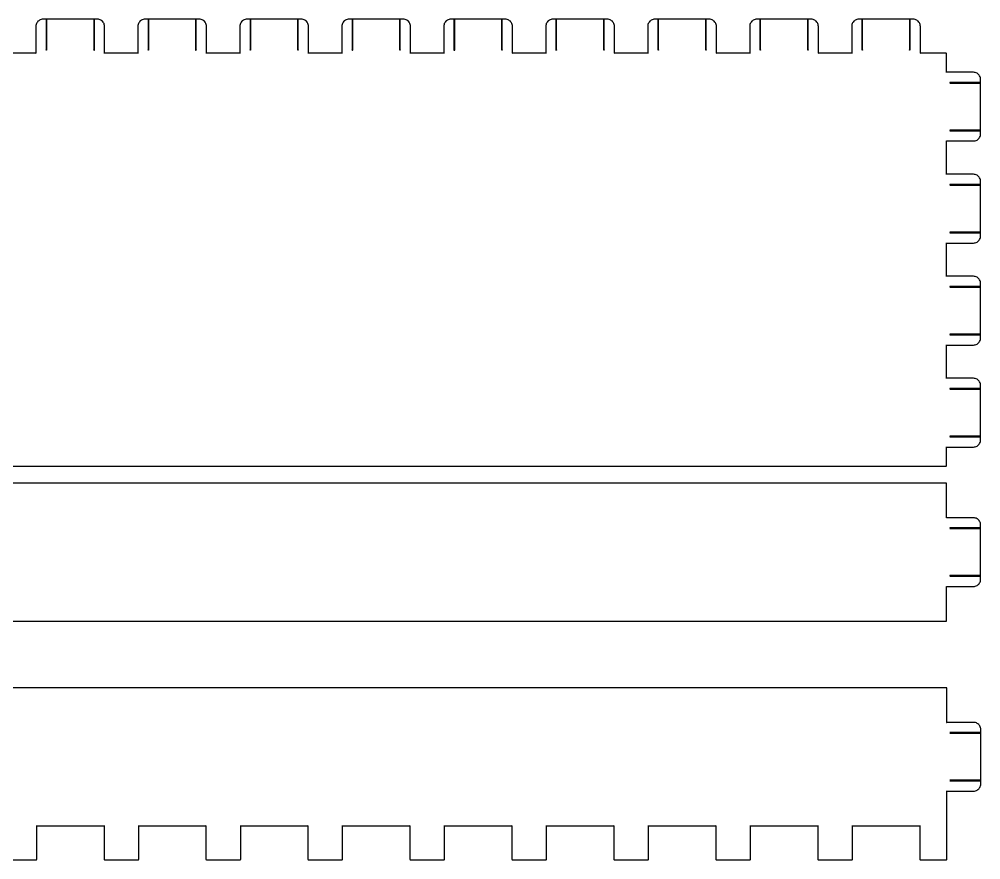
# Model space of a CAD drawing. Extents: x 10 to 570, y 947 to 1967.
# Drawn here: x 290.3 to 570.3, y 946.9 to 1191.6 of the extents above; entities that cross this region are included whole.
import ezdxf

# ---------------------------------------------------------------- set-up
doc = ezdxf.new("R2010")
doc.units = 0
doc.layers.add('Layer_1', color=7, linetype='CONTINUOUS')

msp = doc.modelspace()

# ---------------------------------------------------------------- linework, layer by layer
at = {"layer": 'Layer_1', "color": 7}
for points in [[(298.22, 1191.614096), (297.23, 1191.614096)], [(298.12, 1191.514094), (298.12, 1182.603916), (298.133, 1182.653917), (298.17, 1182.689918), (298.22, 1182.703918), (298.27, 1182.689918), (298.307, 1182.653917), (298.32, 1182.603916), (298.32, 1191.514094)], [(312.08, 1191.614096), (298.22, 1191.614096)], [(311.98, 1191.514094), (311.98, 1182.603916), (311.993, 1182.653917), (312.03, 1182.689918), (312.08, 1182.703918), (312.13, 1182.689918), (312.167, 1182.653917), (312.18, 1182.603916), (312.18, 1191.514094)], [(313.07, 1191.614096), (312.08, 1191.614096)], [(327.92, 1191.614096), (326.93, 1191.614096)], [(327.82, 1191.514094), (327.82, 1182.603916), (327.833, 1182.653917), (327.87, 1182.689918), (327.92, 1182.703918), (327.97, 1182.689918), (328.007, 1182.653917), (328.02, 1182.603916), (328.02, 1191.514094)], [(341.78, 1191.614096), (327.92, 1191.614096)], [(341.68, 1191.514094), (341.68, 1182.603916), (341.693, 1182.653917), (341.73, 1182.689918), (341.78, 1182.703918), (341.83, 1182.689918), (341.867, 1182.653917), (341.88, 1182.603916), (341.88, 1191.514094)], [(342.77, 1191.614096), (341.78, 1191.614096)], [(357.62, 1191.614096), (356.63, 1191.614096)], [(357.52, 1191.514094), (357.52, 1182.603916), (357.533, 1182.653917), (357.57, 1182.689918), (357.62, 1182.703918), (357.67, 1182.689918), (357.707, 1182.653917), (357.72, 1182.603916), (357.72, 1191.514094)], [(371.48, 1191.614096), (357.62, 1191.614096)], [(371.38, 1191.514094), (371.38, 1182.603916), (371.393, 1182.653917), (371.43, 1182.689918), (371.48, 1182.703918), (371.53, 1182.689918), (371.567, 1182.653917), (371.58, 1182.603916), (371.58, 1191.514094)], [(372.47, 1191.614096), (371.48, 1191.614096)], [(387.32, 1191.614096), (386.33, 1191.614096)], [(387.22, 1191.514094), (387.22, 1182.603916), (387.233, 1182.653917), (387.27, 1182.689918), (387.32, 1182.703918), (387.37, 1182.689918), (387.407, 1182.653917), (387.42, 1182.603916), (387.42, 1191.514094)], [(401.18, 1191.614096), (387.32, 1191.614096)], [(401.08, 1191.514094), (401.08, 1182.603916), (401.093, 1182.653917), (401.13, 1182.689918), (401.18, 1182.703918), (401.23, 1182.689918), (401.267, 1182.653917), (401.28, 1182.603916), (401.28, 1191.514094)], [(402.17, 1191.614096), (401.18, 1191.614096)], [(417.02, 1191.614096), (416.03, 1191.614096)], [(416.92, 1191.514094), (416.92, 1182.603916), (416.933, 1182.653917), (416.97, 1182.689918), (417.02, 1182.703918), (417.07, 1182.689918), (417.107, 1182.653917), (417.12, 1182.603916), (417.12, 1191.514094)], [(430.88, 1191.614096), (417.02, 1191.614096)], [(430.78, 1191.514094), (430.78, 1182.603916), (430.793, 1182.653917), (430.83, 1182.689918), (430.88, 1182.703918), (430.93, 1182.689918), (430.967, 1182.653917), (430.98, 1182.603916), (430.98, 1191.514094)], [(431.87, 1191.614096), (430.88, 1191.614096)], [(446.72, 1191.614096), (445.73, 1191.614096)], [(446.62, 1191.514094), (446.62, 1182.603916), (446.633, 1182.653917), (446.67, 1182.689918), (446.72, 1182.703918), (446.77, 1182.689918), (446.807, 1182.653917), (446.82, 1182.603916), (446.82, 1191.514094)], [(460.58, 1191.614096), (446.72, 1191.614096)], [(460.48, 1191.514094), (460.48, 1182.603916), (460.493, 1182.653917), (460.53, 1182.689918), (460.58, 1182.703918), (460.63, 1182.689918), (460.667, 1182.653917), (460.68, 1182.603916), (460.68, 1191.514094)], [(461.57, 1191.614096), (460.58, 1191.614096)], [(476.42, 1191.614096), (475.43, 1191.614096)], [(476.32, 1191.514094), (476.32, 1182.603916), (476.333, 1182.653917), (476.37, 1182.689918), (476.42, 1182.703918), (476.47, 1182.689918), (476.507, 1182.653917), (476.52, 1182.603916), (476.52, 1191.514094)], [(490.28, 1191.614096), (476.42, 1191.614096)], [(490.18, 1191.514094), (490.18, 1182.603916), (490.193, 1182.653917), (490.23, 1182.689918), (490.28, 1182.703918), (490.33, 1182.689918), (490.367, 1182.653917), (490.38, 1182.603916), (490.38, 1191.514094)], [(491.27, 1191.614096), (490.28, 1191.614096)], [(506.12, 1191.614096), (505.13, 1191.614096)], [(506.02, 1191.514094), (506.02, 1182.603916), (506.033, 1182.653917), (506.07, 1182.689918), (506.12, 1182.703918), (506.17, 1182.689918), (506.207, 1182.653917), (506.22, 1182.603916), (506.22, 1191.514094)], [(519.98, 1191.614096), (506.12, 1191.614096)], [(519.88, 1191.514094), (519.88, 1182.603916), (519.893, 1182.653917), (519.93, 1182.689918), (519.98, 1182.703918), (520.03, 1182.689918), (520.067, 1182.653917), (520.08, 1182.603916), (520.08, 1191.514094)], [(520.97, 1191.614096), (519.98, 1191.614096)], [(535.82, 1191.614096), (534.83, 1191.614096)], [(535.72, 1191.514094), (535.72, 1182.603916), (535.733, 1182.653917), (535.77, 1182.689918), (535.82, 1182.703918), (535.87, 1182.689918), (535.907, 1182.653917), (535.92, 1182.603916), (535.92, 1191.514094)], [(549.68, 1191.614096), (535.82, 1191.614096)], [(549.58, 1191.514094), (549.58, 1182.603916), (549.593, 1182.653917), (549.63, 1182.689918), (549.68, 1182.703918), (549.73, 1182.689918), (549.767, 1182.653917), (549.78, 1182.603916), (549.78, 1191.514094)], [(550.67, 1191.614096), (549.68, 1191.614096)], [(295.15, 1189.534054), (295.15, 1181.713898), (285.45, 1181.713898), (285.45, 1189.534054)], [(324.85, 1189.534054), (324.85, 1181.713898), (315.15, 1181.713898), (315.15, 1189.534054)], [(354.55, 1189.534054), (354.55, 1181.713898), (344.85, 1181.713898), (344.85, 1189.534054)], [(384.25, 1189.534054), (384.25, 1181.713898), (374.55, 1181.713898), (374.55, 1189.534054)], [(413.95, 1189.534054), (413.95, 1181.713898), (404.25, 1181.713898), (404.25, 1189.534054)], [(443.65, 1189.534054), (443.65, 1181.713898), (433.95, 1181.713898), (433.95, 1189.534054)], [(473.35, 1189.534054), (473.35, 1181.713898), (463.65, 1181.713898), (463.65, 1189.534054)], [(503.05, 1189.534054), (503.05, 1181.713898), (493.35, 1181.713898), (493.35, 1189.534054)], [(532.75, 1189.534054), (532.75, 1181.713898), (523.05, 1181.713898), (523.05, 1189.534054)], [(560.3, 1181.713898), (552.75, 1181.713898), (552.75, 1189.534054)], [(568.22, 1176.163787), (560.4, 1176.163787), (560.4, 1181.613896)], [(570.3, 1173.093726), (570.3, 1174.083745)], [(570.2, 1173.193728), (561.29, 1173.193728), (561.34, 1173.179727), (561.377, 1173.143727), (561.39, 1173.093726), (561.377, 1173.043725), (561.34, 1173.006724), (561.29, 1172.993724), (570.2, 1172.993724)], [(570.3, 1159.233448), (570.3, 1173.093726)], [(570.2, 1159.33345), (561.29, 1159.33345), (561.34, 1159.31945), (561.377, 1159.283449), (561.39, 1159.233448), (561.377, 1159.183447), (561.34, 1159.146447), (561.29, 1159.133446), (570.2, 1159.133446)], [(570.3, 1158.243429), (570.3, 1159.233448)], [(568.22, 1146.463193), (560.4, 1146.463193), (560.4, 1156.163387), (568.22, 1156.163387)], [(570.2, 1143.493134), (561.29, 1143.493134), (561.34, 1143.479133), (561.377, 1143.443133), (561.39, 1143.393132), (561.377, 1143.343131), (561.34, 1143.30613), (561.29, 1143.29313), (570.2, 1143.29313)], [(570.3, 1143.393132), (570.3, 1144.383151)], [(570.3, 1129.532854), (570.3, 1143.393132)], [(570.2, 1129.632856), (561.29, 1129.632856), (561.34, 1129.618856), (561.377, 1129.582855), (561.39, 1129.532854), (561.377, 1129.482853), (561.34, 1129.445853), (561.29, 1129.432852), (570.2, 1129.432852)], [(570.3, 1128.542835), (570.3, 1129.532854)], [(568.22, 1116.762599), (560.4, 1116.762599), (560.4, 1126.462793), (568.22, 1126.462793)], [(570.3, 1113.692538), (570.3, 1114.682557)], [(570.2, 1113.79254), (561.29, 1113.79254), (561.34, 1113.778539), (561.377, 1113.742539), (561.39, 1113.692538), (561.377, 1113.642537), (561.34, 1113.605536), (561.29, 1113.592536), (570.2, 1113.592536)], [(570.3, 1099.83226), (570.3, 1113.692538)], [(570.2, 1099.932262), (561.29, 1099.932262), (561.34, 1099.918262), (561.377, 1099.882261), (561.39, 1099.83226), (561.377, 1099.782259), (561.34, 1099.745259), (561.29, 1099.732258), (570.2, 1099.732258)], [(570.3, 1098.842241), (570.3, 1099.83226)], [(568.22, 1087.062005), (560.4, 1087.062005), (560.4, 1096.762199), (568.22, 1096.762199)], [(570.2, 1084.091946), (561.29, 1084.091946), (561.34, 1084.077945), (561.377, 1084.041945), (561.39, 1083.991944), (561.377, 1083.941943), (561.34, 1083.904942), (561.29, 1083.891942), (570.2, 1083.891942)], [(570.3, 1083.991944), (570.3, 1084.981963)], [(570.3, 1070.131666), (570.3, 1083.991944)], [(570.2, 1070.231668), (561.29, 1070.231668), (561.34, 1070.217668), (561.377, 1070.181667), (561.39, 1070.131666), (561.377, 1070.081665), (561.34, 1070.044665), (561.29, 1070.031664), (570.2, 1070.031664)], [(570.3, 1069.141647), (570.3, 1070.131666)], [(560.4, 1061.611496), (560.4, 1067.061605), (568.22, 1067.061605)], [(20.3, 1061.511494), (560.3, 1061.511494)], [(560.3, 1056.561395), (20.3, 1056.561395)], [(568.22, 1046.461193), (560.4, 1046.461193), (560.4, 1056.461393)], [(570.2, 1043.491134), (561.29, 1043.491134), (561.34, 1043.477133), (561.377, 1043.441133), (561.39, 1043.391132), (561.377, 1043.341131), (561.34, 1043.30413), (561.29, 1043.29113), (570.2, 1043.29113)], [(570.3, 1043.391132), (570.3, 1044.381151)], [(570.3, 1029.530854), (570.3, 1043.391132)], [(570.2, 1029.630856), (561.29, 1029.630856), (561.34, 1029.616856), (561.377, 1029.580855), (561.39, 1029.530854), (561.377, 1029.480853), (561.34, 1029.443853), (561.29, 1029.430852), (570.2, 1029.430852)], [(570.3, 1028.540835), (570.3, 1029.530854)], [(560.4, 1016.460593), (560.4, 1026.460793), (568.22, 1026.460793)], [(20.3, 1016.360591), (560.3, 1016.360591)], [(560.343163, 996.988556), (20.343163, 996.988556)], [(568.263163, 986.888354), (560.443163, 986.888354), (560.443163, 996.888554)], [(570.243163, 983.918294), (561.333163, 983.918294), (561.383163, 983.905294), (561.420163, 983.868293), (561.433163, 983.818292), (561.420163, 983.768291), (561.383163, 983.73229), (561.333163, 983.71829), (570.243163, 983.71829)], [(570.343163, 983.818292), (570.343163, 984.808312)], [(570.343163, 969.958015), (570.343163, 983.818292)], [(570.243163, 970.058017), (561.333163, 970.058017), (561.383163, 970.045017), (561.420163, 970.008016), (561.433163, 969.958015), (561.420163, 969.908014), (561.383163, 969.872013), (561.333163, 969.858013), (570.243163, 969.858013)], [(570.343163, 968.967995), (570.343163, 969.958015)], [(560.443163, 946.987556), (560.443163, 956.887754), (560.443163, 966.887954), (568.263163, 966.887954)], [(295.393163, 946.987556), (295.393163, 956.787752), (314.993163, 956.787752), (314.993163, 946.987556)], [(325.093163, 946.987556), (325.093163, 956.787752), (344.693163, 956.787752), (344.693163, 946.987556)], [(354.793163, 946.987556), (354.793163, 956.787752), (374.393163, 956.787752), (374.393163, 946.987556)], [(384.493163, 946.987556), (384.493163, 956.787752), (404.093163, 956.787752), (404.093163, 946.987556)], [(414.193163, 946.987556), (414.193163, 956.787752), (433.793163, 956.787752), (433.793163, 946.987556)], [(443.893163, 946.987556), (443.893163, 956.787752), (463.493163, 956.787752), (463.493163, 946.987556)], [(473.593163, 946.987556), (473.593163, 956.787752), (493.193163, 956.787752), (493.193163, 946.987556)], [(503.293163, 946.987556), (503.293163, 956.787752), (522.893163, 956.787752), (522.893163, 946.987556)], [(532.993163, 946.987556), (532.993163, 956.787752), (552.593163, 956.787752), (552.593163, 946.987556)], [(285.393163, 946.887554), (295.293163, 946.887554)], [(315.093163, 946.887554), (324.993163, 946.887554)], [(344.793163, 946.887554), (354.693163, 946.887554)], [(374.493163, 946.887554), (384.393163, 946.887554)], [(404.193163, 946.887554), (414.093163, 946.887554)], [(433.893163, 946.887554), (443.793163, 946.887554)], [(463.593163, 946.887554), (473.493163, 946.887554)], [(493.293163, 946.887554), (503.193163, 946.887554)], [(522.993163, 946.887554), (532.893163, 946.887554)], [(552.693163, 946.887554), (560.343163, 946.887554)]]:
    msp.add_lwpolyline(points, dxfattribs=at)
for points in [[(295.429, 1190.574075), (295.246, 1190.257069), (295.15, 1189.899062), (295.15, 1189.534054)], [(296.19, 1191.335091), (295.874, 1191.152087), (295.611, 1190.890082), (295.429, 1190.574075)], [(297.23, 1191.614096), (296.865, 1191.614096), (296.506, 1191.518094), (296.19, 1191.335091)], [(298.22, 1191.614096), (298.165, 1191.614096), (298.12, 1191.569095), (298.12, 1191.514094)], [(298.32, 1191.514094), (298.32, 1191.569095), (298.275, 1191.614096), (298.22, 1191.614096)], [(312.08, 1191.614096), (312.025, 1191.614096), (311.98, 1191.569095), (311.98, 1191.514094)], [(312.18, 1191.514094), (312.18, 1191.569095), (312.135, 1191.614096), (312.08, 1191.614096)], [(314.11, 1191.335091), (313.794, 1191.518094), (313.435, 1191.614096), (313.07, 1191.614096)], [(314.871, 1190.574075), (314.689, 1190.890082), (314.426, 1191.152087), (314.11, 1191.335091)], [(315.15, 1189.534054), (315.15, 1189.899062), (315.054, 1190.257069), (314.871, 1190.574075)], [(325.129, 1190.574075), (324.946, 1190.257069), (324.85, 1189.899062), (324.85, 1189.534054)], [(325.89, 1191.335091), (325.574, 1191.152087), (325.311, 1190.890082), (325.129, 1190.574075)], [(326.93, 1191.614096), (326.565, 1191.614096), (326.206, 1191.518094), (325.89, 1191.335091)], [(327.92, 1191.614096), (327.865, 1191.614096), (327.82, 1191.569095), (327.82, 1191.514094)], [(328.02, 1191.514094), (328.02, 1191.569095), (327.975, 1191.614096), (327.92, 1191.614096)], [(341.78, 1191.614096), (341.725, 1191.614096), (341.68, 1191.569095), (341.68, 1191.514094)], [(341.88, 1191.514094), (341.88, 1191.569095), (341.835, 1191.614096), (341.78, 1191.614096)], [(343.81, 1191.335091), (343.494, 1191.518094), (343.135, 1191.614096), (342.77, 1191.614096)], [(344.571, 1190.574075), (344.389, 1190.890082), (344.126, 1191.152087), (343.81, 1191.335091)], [(344.85, 1189.534054), (344.85, 1189.899062), (344.754, 1190.257069), (344.571, 1190.574075)], [(354.829, 1190.574075), (354.646, 1190.257069), (354.55, 1189.899062), (354.55, 1189.534054)], [(355.59, 1191.335091), (355.274, 1191.152087), (355.011, 1190.890082), (354.829, 1190.574075)], [(356.63, 1191.614096), (356.265, 1191.614096), (355.906, 1191.518094), (355.59, 1191.335091)], [(357.62, 1191.614096), (357.565, 1191.614096), (357.52, 1191.569095), (357.52, 1191.514094)], [(357.72, 1191.514094), (357.72, 1191.569095), (357.675, 1191.614096), (357.62, 1191.614096)], [(371.48, 1191.614096), (371.425, 1191.614096), (371.38, 1191.569095), (371.38, 1191.514094)], [(371.58, 1191.514094), (371.58, 1191.569095), (371.535, 1191.614096), (371.48, 1191.614096)], [(373.51, 1191.335091), (373.194, 1191.518094), (372.835, 1191.614096), (372.47, 1191.614096)], [(374.271, 1190.574075), (374.089, 1190.890082), (373.826, 1191.152087), (373.51, 1191.335091)], [(374.55, 1189.534054), (374.55, 1189.899062), (374.454, 1190.257069), (374.271, 1190.574075)], [(384.529, 1190.574075), (384.346, 1190.257069), (384.25, 1189.899062), (384.25, 1189.534054)], [(385.29, 1191.335091), (384.974, 1191.152087), (384.711, 1190.890082), (384.529, 1190.574075)], [(386.33, 1191.614096), (385.965, 1191.614096), (385.606, 1191.518094), (385.29, 1191.335091)], [(387.32, 1191.614096), (387.265, 1191.614096), (387.22, 1191.569095), (387.22, 1191.514094)], [(387.42, 1191.514094), (387.42, 1191.569095), (387.375, 1191.614096), (387.32, 1191.614096)], [(401.18, 1191.614096), (401.125, 1191.614096), (401.08, 1191.569095), (401.08, 1191.514094)], [(401.28, 1191.514094), (401.28, 1191.569095), (401.235, 1191.614096), (401.18, 1191.614096)], [(403.21, 1191.335091), (402.894, 1191.518094), (402.535, 1191.614096), (402.17, 1191.614096)], [(403.971, 1190.574075), (403.789, 1190.890082), (403.526, 1191.152087), (403.21, 1191.335091)], [(404.25, 1189.534054), (404.25, 1189.899062), (404.154, 1190.257069), (403.971, 1190.574075)], [(414.229, 1190.574075), (414.046, 1190.257069), (413.95, 1189.899062), (413.95, 1189.534054)], [(414.99, 1191.335091), (414.674, 1191.152087), (414.411, 1190.890082), (414.229, 1190.574075)], [(416.03, 1191.614096), (415.665, 1191.614096), (415.306, 1191.518094), (414.99, 1191.335091)], [(417.02, 1191.614096), (416.965, 1191.614096), (416.92, 1191.569095), (416.92, 1191.514094)], [(417.12, 1191.514094), (417.12, 1191.569095), (417.075, 1191.614096), (417.02, 1191.614096)], [(430.88, 1191.614096), (430.825, 1191.614096), (430.78, 1191.569095), (430.78, 1191.514094)], [(430.98, 1191.514094), (430.98, 1191.569095), (430.935, 1191.614096), (430.88, 1191.614096)], [(432.91, 1191.335091), (432.594, 1191.518094), (432.235, 1191.614096), (431.87, 1191.614096)], [(433.671, 1190.574075), (433.489, 1190.890082), (433.226, 1191.152087), (432.91, 1191.335091)], [(433.95, 1189.534054), (433.95, 1189.899062), (433.854, 1190.257069), (433.671, 1190.574075)], [(443.929, 1190.574075), (443.746, 1190.257069), (443.65, 1189.899062), (443.65, 1189.534054)], [(444.69, 1191.335091), (444.374, 1191.152087), (444.111, 1190.890082), (443.929, 1190.574075)], [(445.73, 1191.614096), (445.365, 1191.614096), (445.006, 1191.518094), (444.69, 1191.335091)], [(446.72, 1191.614096), (446.665, 1191.614096), (446.62, 1191.569095), (446.62, 1191.514094)], [(446.82, 1191.514094), (446.82, 1191.569095), (446.775, 1191.614096), (446.72, 1191.614096)], [(460.58, 1191.614096), (460.525, 1191.614096), (460.48, 1191.569095), (460.48, 1191.514094)], [(460.68, 1191.514094), (460.68, 1191.569095), (460.635, 1191.614096), (460.58, 1191.614096)], [(462.61, 1191.335091), (462.294, 1191.518094), (461.935, 1191.614096), (461.57, 1191.614096)], [(463.371, 1190.574075), (463.189, 1190.890082), (462.926, 1191.152087), (462.61, 1191.335091)], [(463.65, 1189.534054), (463.65, 1189.899062), (463.554, 1190.257069), (463.371, 1190.574075)], [(473.629, 1190.574075), (473.446, 1190.257069), (473.35, 1189.899062), (473.35, 1189.534054)], [(474.39, 1191.335091), (474.074, 1191.152087), (473.811, 1190.890082), (473.629, 1190.574075)], [(475.43, 1191.614096), (475.065, 1191.614096), (474.706, 1191.518094), (474.39, 1191.335091)], [(476.42, 1191.614096), (476.365, 1191.614096), (476.32, 1191.569095), (476.32, 1191.514094)], [(476.52, 1191.514094), (476.52, 1191.569095), (476.475, 1191.614096), (476.42, 1191.614096)], [(490.28, 1191.614096), (490.225, 1191.614096), (490.18, 1191.569095), (490.18, 1191.514094)], [(490.38, 1191.514094), (490.38, 1191.569095), (490.335, 1191.614096), (490.28, 1191.614096)], [(492.31, 1191.335091), (491.994, 1191.518094), (491.635, 1191.614096), (491.27, 1191.614096)], [(493.071, 1190.574075), (492.889, 1190.890082), (492.626, 1191.152087), (492.31, 1191.335091)], [(493.35, 1189.534054), (493.35, 1189.899062), (493.254, 1190.257069), (493.071, 1190.574075)], [(503.329, 1190.574075), (503.146, 1190.257069), (503.05, 1189.899062), (503.05, 1189.534054)], [(504.09, 1191.335091), (503.774, 1191.152087), (503.511, 1190.890082), (503.329, 1190.574075)], [(505.13, 1191.614096), (504.765, 1191.614096), (504.406, 1191.518094), (504.09, 1191.335091)], [(506.12, 1191.614096), (506.065, 1191.614096), (506.02, 1191.569095), (506.02, 1191.514094)], [(506.22, 1191.514094), (506.22, 1191.569095), (506.175, 1191.614096), (506.12, 1191.614096)], [(519.98, 1191.614096), (519.925, 1191.614096), (519.88, 1191.569095), (519.88, 1191.514094)], [(520.08, 1191.514094), (520.08, 1191.569095), (520.035, 1191.614096), (519.98, 1191.614096)], [(522.01, 1191.335091), (521.694, 1191.518094), (521.335, 1191.614096), (520.97, 1191.614096)], [(522.771, 1190.574075), (522.589, 1190.890082), (522.326, 1191.152087), (522.01, 1191.335091)], [(523.05, 1189.534054), (523.05, 1189.899062), (522.954, 1190.257069), (522.771, 1190.574075)], [(533.029, 1190.574075), (532.846, 1190.257069), (532.75, 1189.899062), (532.75, 1189.534054)], [(533.79, 1191.335091), (533.474, 1191.152087), (533.211, 1190.890082), (533.029, 1190.574075)], [(534.83, 1191.614096), (534.465, 1191.614096), (534.106, 1191.518094), (533.79, 1191.335091)], [(535.82, 1191.614096), (535.765, 1191.614096), (535.72, 1191.569095), (535.72, 1191.514094)], [(535.92, 1191.514094), (535.92, 1191.569095), (535.875, 1191.614096), (535.82, 1191.614096)], [(549.68, 1191.614096), (549.625, 1191.614096), (549.58, 1191.569095), (549.58, 1191.514094)], [(549.78, 1191.514094), (549.78, 1191.569095), (549.735, 1191.614096), (549.68, 1191.614096)], [(551.71, 1191.335091), (551.394, 1191.518094), (551.035, 1191.614096), (550.67, 1191.614096)], [(552.471, 1190.574075), (552.289, 1190.890082), (552.026, 1191.152087), (551.71, 1191.335091)], [(552.75, 1189.534054), (552.75, 1189.899062), (552.654, 1190.257069), (552.471, 1190.574075)], [(295.15, 1181.713898), (295.15, 1181.613896), (295.25, 1181.713898), (295.15, 1181.713898)], [(315.15, 1181.713898), (315.05, 1181.713898), (315.15, 1181.613896), (315.15, 1181.713898)], [(324.85, 1181.713898), (324.85, 1181.613896), (324.95, 1181.713898), (324.85, 1181.713898)], [(344.85, 1181.713898), (344.75, 1181.713898), (344.85, 1181.613896), (344.85, 1181.713898)], [(354.55, 1181.713898), (354.55, 1181.613896), (354.65, 1181.713898), (354.55, 1181.713898)], [(374.55, 1181.713898), (374.45, 1181.713898), (374.55, 1181.613896), (374.55, 1181.713898)], [(384.25, 1181.713898), (384.25, 1181.613896), (384.35, 1181.713898), (384.25, 1181.713898)], [(404.25, 1181.713898), (404.15, 1181.713898), (404.25, 1181.613896), (404.25, 1181.713898)], [(413.95, 1181.713898), (413.95, 1181.613896), (414.05, 1181.713898), (413.95, 1181.713898)], [(433.95, 1181.713898), (433.85, 1181.713898), (433.95, 1181.613896), (433.95, 1181.713898)], [(443.65, 1181.713898), (443.65, 1181.613896), (443.75, 1181.713898), (443.65, 1181.713898)], [(463.65, 1181.713898), (463.55, 1181.713898), (463.65, 1181.613896), (463.65, 1181.713898)], [(473.35, 1181.713898), (473.35, 1181.613896), (473.45, 1181.713898), (473.35, 1181.713898)], [(493.35, 1181.713898), (493.25, 1181.713898), (493.35, 1181.613896), (493.35, 1181.713898)], [(503.05, 1181.713898), (503.05, 1181.613896), (503.15, 1181.713898), (503.05, 1181.713898)], [(523.05, 1181.713898), (522.95, 1181.713898), (523.05, 1181.613896), (523.05, 1181.713898)], [(532.75, 1181.713898), (532.75, 1181.613896), (532.85, 1181.713898), (532.75, 1181.713898)], [(552.75, 1181.713898), (552.65, 1181.713898), (552.75, 1181.613896), (552.75, 1181.713898)], [(560.4, 1181.613896), (560.4, 1181.668897), (560.355, 1181.713898), (560.3, 1181.713898)], [(560.4, 1176.163787), (560.3, 1176.163787), (560.4, 1176.063785), (560.4, 1176.163787)], [(569.26, 1175.884782), (568.944, 1176.067785), (568.585, 1176.163787), (568.22, 1176.163787)], [(570.021, 1175.123766), (569.839, 1175.439773), (569.576, 1175.701778), (569.26, 1175.884782)], [(570.3, 1174.083745), (570.3, 1174.448753), (570.204, 1174.80676), (570.021, 1175.123766)], [(570.3, 1173.093726), (570.3, 1173.148727), (570.255, 1173.193728), (570.2, 1173.193728)], [(570.2, 1172.993724), (570.255, 1172.993724), (570.3, 1173.037725), (570.3, 1173.093726)], [(569.26, 1156.441393), (569.576, 1156.624396), (569.839, 1156.886402), (570.021, 1157.203408)], [(570.021, 1157.203408), (570.204, 1157.519414), (570.3, 1157.878421), (570.3, 1158.243429)], [(570.3, 1159.233448), (570.3, 1159.28845), (570.255, 1159.33345), (570.2, 1159.33345)], [(570.2, 1159.133446), (570.255, 1159.133446), (570.3, 1159.177447), (570.3, 1159.233448)], [(560.4, 1156.163387), (560.4, 1156.263389), (560.3, 1156.163387), (560.4, 1156.163387)], [(568.22, 1156.163387), (568.585, 1156.163387), (568.944, 1156.259389), (569.26, 1156.441393)], [(560.4, 1146.463193), (560.3, 1146.463193), (560.4, 1146.363191), (560.4, 1146.463193)], [(569.26, 1146.184188), (568.944, 1146.367191), (568.585, 1146.463193), (568.22, 1146.463193)], [(570.021, 1145.423172), (569.839, 1145.739179), (569.576, 1146.001184), (569.26, 1146.184188)], [(570.3, 1144.383151), (570.3, 1144.748159), (570.204, 1145.106166), (570.021, 1145.423172)], [(570.3, 1143.393132), (570.3, 1143.448133), (570.255, 1143.493134), (570.2, 1143.493134)], [(570.2, 1143.29313), (570.255, 1143.29313), (570.3, 1143.337131), (570.3, 1143.393132)], [(570.3, 1129.532854), (570.3, 1129.587856), (570.255, 1129.632856), (570.2, 1129.632856)], [(570.2, 1129.432852), (570.255, 1129.432852), (570.3, 1129.476853), (570.3, 1129.532854)], [(560.4, 1126.462793), (560.4, 1126.562795), (560.3, 1126.462793), (560.4, 1126.462793)], [(568.22, 1126.462793), (568.585, 1126.462793), (568.944, 1126.558795), (569.26, 1126.740799)], [(569.26, 1126.740799), (569.576, 1126.923802), (569.839, 1127.185808), (570.021, 1127.502814)], [(570.021, 1127.502814), (570.204, 1127.81882), (570.3, 1128.177827), (570.3, 1128.542835)], [(560.4, 1116.762599), (560.3, 1116.762599), (560.4, 1116.662597), (560.4, 1116.762599)], [(569.26, 1116.483594), (568.944, 1116.666597), (568.585, 1116.762599), (568.22, 1116.762599)], [(570.021, 1115.722578), (569.839, 1116.038585), (569.576, 1116.30059), (569.26, 1116.483594)], [(570.3, 1114.682557), (570.3, 1115.047565), (570.204, 1115.405572), (570.021, 1115.722578)], [(570.3, 1113.692538), (570.3, 1113.747539), (570.255, 1113.79254), (570.2, 1113.79254)], [(570.2, 1113.592536), (570.255, 1113.592536), (570.3, 1113.636537), (570.3, 1113.692538)], [(569.26, 1097.040205), (569.576, 1097.223208), (569.839, 1097.485214), (570.021, 1097.80222)], [(570.021, 1097.80222), (570.204, 1098.118226), (570.3, 1098.477233), (570.3, 1098.842241)], [(570.3, 1099.83226), (570.3, 1099.887262), (570.255, 1099.932262), (570.2, 1099.932262)], [(570.2, 1099.732258), (570.255, 1099.732258), (570.3, 1099.776259), (570.3, 1099.83226)], [(560.4, 1096.762199), (560.4, 1096.862201), (560.3, 1096.762199), (560.4, 1096.762199)], [(568.22, 1096.762199), (568.585, 1096.762199), (568.944, 1096.858201), (569.26, 1097.040205)], [(560.4, 1087.062005), (560.3, 1087.062005), (560.4, 1086.962003), (560.4, 1087.062005)], [(569.26, 1086.783), (568.944, 1086.966003), (568.585, 1087.062005), (568.22, 1087.062005)], [(570.021, 1086.021984), (569.839, 1086.337991), (569.576, 1086.599996), (569.26, 1086.783)], [(570.3, 1084.981963), (570.3, 1085.346971), (570.204, 1085.704978), (570.021, 1086.021984)], [(570.3, 1083.991944), (570.3, 1084.046945), (570.255, 1084.091946), (570.2, 1084.091946)], [(570.2, 1083.891942), (570.255, 1083.891942), (570.3, 1083.935943), (570.3, 1083.991944)], [(570.3, 1070.131666), (570.3, 1070.186668), (570.255, 1070.231668), (570.2, 1070.231668)], [(570.2, 1070.031664), (570.255, 1070.031664), (570.3, 1070.075665), (570.3, 1070.131666)], [(560.4, 1067.061605), (560.4, 1067.161607), (560.3, 1067.061605), (560.4, 1067.061605)], [(568.22, 1067.061605), (568.585, 1067.061605), (568.944, 1067.157607), (569.26, 1067.339611)], [(569.26, 1067.339611), (569.576, 1067.522614), (569.839, 1067.78462), (570.021, 1068.101626)], [(570.021, 1068.101626), (570.204, 1068.417632), (570.3, 1068.776639), (570.3, 1069.141647)], [(560.3, 1061.511494), (560.355, 1061.511494), (560.4, 1061.555495), (560.4, 1061.611496)], [(560.4, 1056.461393), (560.4, 1056.516394), (560.355, 1056.561395), (560.3, 1056.561395)], [(560.4, 1046.461193), (560.3, 1046.461193), (560.4, 1046.361191), (560.4, 1046.461193)], [(569.26, 1046.182188), (568.944, 1046.365191), (568.585, 1046.461193), (568.22, 1046.461193)], [(570.021, 1045.421172), (569.839, 1045.737179), (569.576, 1045.999184), (569.26, 1046.182188)], [(570.3, 1044.381151), (570.3, 1044.746159), (570.204, 1045.104166), (570.021, 1045.421172)], [(570.3, 1043.391132), (570.3, 1043.446133), (570.255, 1043.491134), (570.2, 1043.491134)], [(570.2, 1043.29113), (570.255, 1043.29113), (570.3, 1043.335131), (570.3, 1043.391132)], [(570.021, 1027.500814), (570.204, 1027.81682), (570.3, 1028.175827), (570.3, 1028.540835)], [(570.3, 1029.530854), (570.3, 1029.585856), (570.255, 1029.630856), (570.2, 1029.630856)], [(570.2, 1029.430852), (570.255, 1029.430852), (570.3, 1029.474853), (570.3, 1029.530854)], [(560.4, 1026.460793), (560.4, 1026.560795), (560.3, 1026.460793), (560.4, 1026.460793)], [(568.22, 1026.460793), (568.585, 1026.460793), (568.944, 1026.556795), (569.26, 1026.738799)], [(569.26, 1026.738799), (569.576, 1026.921802), (569.839, 1027.183808), (570.021, 1027.500814)], [(560.3, 1016.360591), (560.355, 1016.360591), (560.4, 1016.404592), (560.4, 1016.460593)], [(560.443163, 996.888554), (560.443163, 996.943555), (560.398163, 996.988556), (560.343163, 996.988556)], [(560.443163, 986.888354), (560.343163, 986.888354), (560.443163, 986.788352), (560.443163, 986.888354)], [(569.303163, 986.609348), (568.987163, 986.792352), (568.628163, 986.888354), (568.263163, 986.888354)], [(570.064163, 985.848333), (569.882163, 986.164339), (569.619163, 986.427344), (569.303163, 986.609348)], [(570.343163, 984.808312), (570.343163, 985.173319), (570.247163, 985.532326), (570.064163, 985.848333)], [(570.343163, 983.818292), (570.343163, 983.873293), (570.298163, 983.918294), (570.243163, 983.918294)], [(570.243163, 983.71829), (570.298163, 983.71829), (570.343163, 983.763291), (570.343163, 983.818292)], [(570.064163, 967.927974), (570.247163, 968.243981), (570.343163, 968.602988), (570.343163, 968.967995)], [(570.343163, 969.958015), (570.343163, 970.013016), (570.298163, 970.058017), (570.243163, 970.058017)], [(570.243163, 969.858013), (570.298163, 969.858013), (570.343163, 969.903014), (570.343163, 969.958015)], [(560.443163, 966.887954), (560.443163, 966.987956), (560.343163, 966.887954), (560.443163, 966.887954)], [(568.263163, 966.887954), (568.628163, 966.887954), (568.987163, 966.983956), (569.303163, 967.166959)], [(569.303163, 967.166959), (569.619163, 967.348963), (569.882163, 967.611968), (570.064163, 967.927974)], [(295.393163, 956.787752), (295.393163, 956.887754), (295.293163, 956.787752), (295.393163, 956.787752)], [(314.993163, 956.787752), (315.093163, 956.787752), (314.993163, 956.887754), (314.993163, 956.787752)], [(325.093163, 956.787752), (325.093163, 956.887754), (324.993163, 956.787752), (325.093163, 956.787752)], [(344.693163, 956.787752), (344.793163, 956.787752), (344.693163, 956.887754), (344.693163, 956.787752)], [(354.793163, 956.787752), (354.793163, 956.887754), (354.693163, 956.787752), (354.793163, 956.787752)], [(374.393163, 956.787752), (374.493163, 956.787752), (374.393163, 956.887754), (374.393163, 956.787752)], [(384.493163, 956.787752), (384.493163, 956.887754), (384.393163, 956.787752), (384.493163, 956.787752)], [(404.093163, 956.787752), (404.193163, 956.787752), (404.093163, 956.887754), (404.093163, 956.787752)], [(414.193163, 956.787752), (414.193163, 956.887754), (414.093163, 956.787752), (414.193163, 956.787752)], [(433.793163, 956.787752), (433.893163, 956.787752), (433.793163, 956.887754), (433.793163, 956.787752)], [(443.893163, 956.787752), (443.893163, 956.887754), (443.793163, 956.787752), (443.893163, 956.787752)], [(463.493163, 956.787752), (463.593163, 956.787752), (463.493163, 956.887754), (463.493163, 956.787752)], [(473.593163, 956.787752), (473.593163, 956.887754), (473.493163, 956.787752), (473.593163, 956.787752)], [(493.193163, 956.787752), (493.293163, 956.787752), (493.193163, 956.887754), (493.193163, 956.787752)], [(503.293163, 956.787752), (503.293163, 956.887754), (503.193163, 956.787752), (503.293163, 956.787752)], [(522.893163, 956.787752), (522.993163, 956.787752), (522.893163, 956.887754), (522.893163, 956.787752)], [(532.993163, 956.787752), (532.993163, 956.887754), (532.893163, 956.787752), (532.993163, 956.787752)], [(552.593163, 956.787752), (552.693163, 956.787752), (552.593163, 956.887754), (552.593163, 956.787752)], [(295.293163, 946.887554), (295.348163, 946.887554), (295.393163, 946.932555), (295.393163, 946.987556)], [(314.993163, 946.987556), (314.993163, 946.932555), (315.038163, 946.887554), (315.093163, 946.887554)], [(324.993163, 946.887554), (325.048163, 946.887554), (325.093163, 946.932555), (325.093163, 946.987556)], [(344.693163, 946.987556), (344.693163, 946.932555), (344.738163, 946.887554), (344.793163, 946.887554)], [(354.693163, 946.887554), (354.748163, 946.887554), (354.793163, 946.932555), (354.793163, 946.987556)], [(374.393163, 946.987556), (374.393163, 946.932555), (374.438163, 946.887554), (374.493163, 946.887554)], [(384.393163, 946.887554), (384.448163, 946.887554), (384.493163, 946.932555), (384.493163, 946.987556)], [(404.093163, 946.987556), (404.093163, 946.932555), (404.138163, 946.887554), (404.193163, 946.887554)], [(414.093163, 946.887554), (414.148163, 946.887554), (414.193163, 946.932555), (414.193163, 946.987556)], [(433.793163, 946.987556), (433.793163, 946.932555), (433.838163, 946.887554), (433.893163, 946.887554)], [(443.793163, 946.887554), (443.848163, 946.887554), (443.893163, 946.932555), (443.893163, 946.987556)], [(463.493163, 946.987556), (463.493163, 946.932555), (463.538163, 946.887554), (463.593163, 946.887554)], [(473.493163, 946.887554), (473.548163, 946.887554), (473.593163, 946.932555), (473.593163, 946.987556)], [(493.193163, 946.987556), (493.193163, 946.932555), (493.238163, 946.887554), (493.293163, 946.887554)], [(503.193163, 946.887554), (503.248163, 946.887554), (503.293163, 946.932555), (503.293163, 946.987556)], [(522.893163, 946.987556), (522.893163, 946.932555), (522.938163, 946.887554), (522.993163, 946.887554)], [(532.893163, 946.887554), (532.948163, 946.887554), (532.993163, 946.932555), (532.993163, 946.987556)], [(552.593163, 946.987556), (552.593163, 946.932555), (552.638163, 946.887554), (552.693163, 946.887554)], [(560.343163, 946.887554), (560.398163, 946.887554), (560.443163, 946.932555), (560.443163, 946.987556)]]:
    msp.add_open_spline(points, degree=3, dxfattribs=at)

doc.saveas('drawing.dxf')
